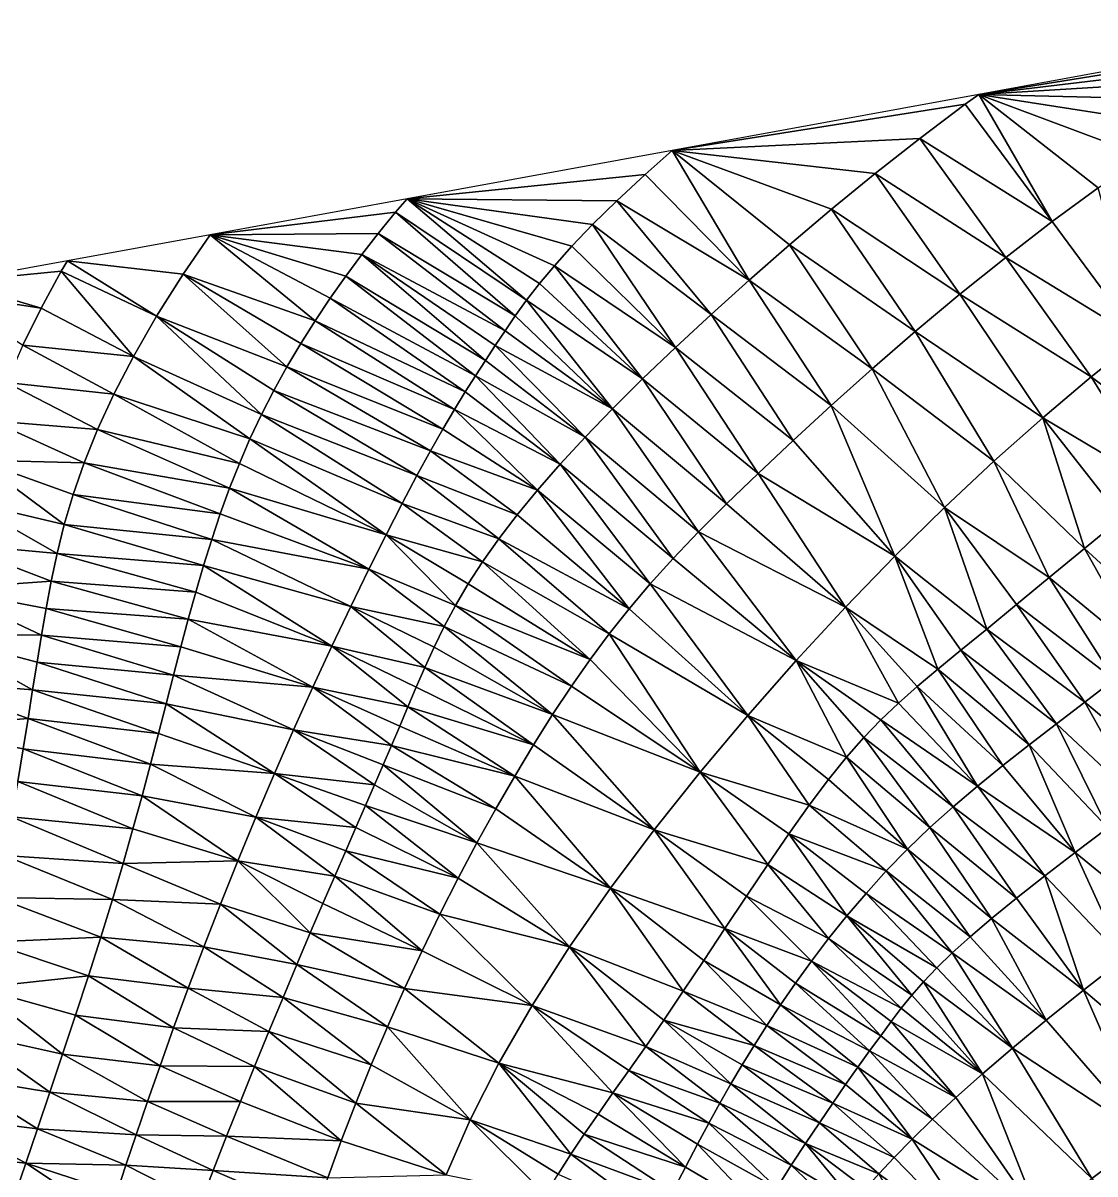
# Model space of a CAD drawing. Header units: metres. Extents: x 0 to 433, y 0 to 317.
# Drawn here: x 287.89 to 298.31, y 300.92 to 312.11 of the extents above; entities that cross this region are included whole.
import ezdxf

# ---------------------------------------------------------------- set-up
doc = ezdxf.new("R2010")
doc.units = ezdxf.units.M
doc.layers.add('TERRAIN_TIN', color=8, linetype='Continuous')

msp = doc.modelspace()

# ---------------------------------------------------------------- linework, layer by layer
at = {"layer": 'TERRAIN_TIN'}
for points in [[(300.752, 311.985, 9), (300.986, 312.108, 9), (297.184, 311.414, 8)], [(300.409, 311.799, 9), (300.752, 311.985, 9), (297.184, 311.414, 8)], [(300.037, 311.589, 9), (300.409, 311.799, 9), (297.184, 311.414, 8)], [(299.639, 311.355, 9), (300.037, 311.589, 9), (297.184, 311.414, 8)], [(294.204, 310.87, 7), (297.053, 311.319, 8), (297.184, 311.414, 8)], [(296.611, 310.986, 8), (297.053, 311.319, 8), (294.204, 310.87, 7)], [(297.896, 310.178, 9), (297.053, 311.319, 8), (296.611, 310.986, 8)], [(297.053, 311.319, 8), (297.896, 310.178, 9), (297.184, 311.414, 8)], [(298.789, 310.814, 9), (299.222, 311.097, 9), (297.184, 311.414, 8)], [(298.345, 310.507, 9), (298.789, 310.814, 9), (297.184, 311.414, 8)], [(297.896, 310.178, 9), (298.345, 310.507, 9), (297.184, 311.414, 8)], [(299.222, 311.097, 9), (299.639, 311.355, 9), (297.184, 311.414, 8)], [(296.176, 310.644, 8), (296.611, 310.986, 8), (294.204, 310.87, 7)], [(296.611, 310.986, 8), (296.176, 310.644, 8), (297.446, 309.83, 9)], [(297.896, 310.178, 9), (296.611, 310.986, 8), (297.446, 309.83, 9)], [(291.627, 310.4, 6), (293.941, 310.635, 7), (294.204, 310.87, 7)], [(293.941, 310.635, 7), (294.952, 309.609, 8), (294.204, 310.87, 7)], [(295.343, 309.952, 8), (295.753, 310.298, 8), (294.204, 310.87, 7)], [(294.952, 309.609, 8), (295.343, 309.952, 8), (294.204, 310.87, 7)], [(295.753, 310.298, 8), (296.176, 310.644, 8), (294.204, 310.87, 7)], [(297.001, 309.472, 9), (296.176, 310.644, 8), (295.753, 310.298, 8)], [(296.176, 310.644, 8), (297.001, 309.472, 9), (297.446, 309.83, 9)], [(293.666, 310.379, 7), (293.941, 310.635, 7), (291.627, 310.4, 6)], [(293.941, 310.635, 7), (293.666, 310.379, 7), (294.952, 309.609, 8)], [(298.345, 310.507, 9), (297.896, 310.178, 9), (298.739, 309.039, 10)], [(291.627, 310.4, 6), (289.712, 310.05, 5), (291.513, 310.268, 6)], [(292.788, 309.414, 7), (291.627, 310.4, 6), (291.513, 310.268, 6)], [(293.229, 309.939, 7), (293.43, 310.148, 7), (291.627, 310.4, 6)], [(293.059, 309.749, 7), (293.229, 309.939, 7), (291.627, 310.4, 6)], [(292.913, 309.575, 7), (291.627, 310.4, 6), (292.788, 309.414, 7)], [(292.913, 309.575, 7), (293.059, 309.749, 7), (291.627, 310.4, 6)], [(293.43, 310.148, 7), (293.666, 310.379, 7), (291.627, 310.4, 6)], [(293.666, 310.379, 7), (293.43, 310.148, 7), (294.581, 309.276, 8)], [(294.952, 309.609, 8), (293.666, 310.379, 7), (294.581, 309.276, 8)], [(289.712, 310.05, 5), (291.346, 310.063, 6), (291.513, 310.268, 6)], [(291.346, 310.063, 6), (292.678, 309.262, 7), (291.513, 310.268, 6)], [(292.678, 309.262, 7), (292.788, 309.414, 7), (291.513, 310.268, 6)], [(295.343, 309.952, 8), (296.567, 309.108, 9), (295.753, 310.298, 8)], [(296.567, 309.108, 9), (297.001, 309.472, 9), (295.753, 310.298, 8)], [(293.229, 309.939, 7), (294.235, 308.954, 8), (293.43, 310.148, 7)], [(293.43, 310.148, 7), (294.235, 308.954, 8), (294.581, 309.276, 8)], [(298.739, 309.039, 10), (297.896, 310.178, 9), (297.446, 309.83, 9)], [(289.45, 309.666, 5), (289.712, 310.05, 5), (288.323, 309.797, 4)], [(290.732, 309.214, 6), (289.712, 310.05, 5), (289.45, 309.666, 5)], [(291.346, 310.063, 6), (289.712, 310.05, 5), (291.186, 309.857, 6)], [(290.878, 309.433, 6), (289.712, 310.05, 5), (290.732, 309.214, 6)], [(289.712, 310.05, 5), (291.03, 309.647, 6), (291.186, 309.857, 6)], [(290.878, 309.433, 6), (291.03, 309.647, 6), (289.712, 310.05, 5)], [(292.578, 309.116, 7), (291.346, 310.063, 6), (291.186, 309.857, 6)], [(292.678, 309.262, 7), (291.346, 310.063, 6), (292.578, 309.116, 7)], [(291.186, 309.857, 6), (291.03, 309.647, 6), (292.388, 308.829, 7)], [(292.483, 308.973, 7), (291.186, 309.857, 6), (292.388, 308.829, 7)], [(292.483, 308.973, 7), (292.578, 309.116, 7), (291.186, 309.857, 6)], [(293.229, 309.939, 7), (293.059, 309.749, 7), (294.235, 308.954, 8)], [(294.952, 309.609, 8), (296.148, 308.746, 9), (295.343, 309.952, 8)], [(296.148, 308.746, 9), (296.567, 309.108, 9), (295.343, 309.952, 8)], [(287.204, 309.592, 3), (288.263, 309.695, 4), (288.323, 309.797, 4)], [(288.263, 309.695, 4), (289.191, 309.257, 5), (288.323, 309.797, 4)], [(289.191, 309.257, 5), (289.45, 309.666, 5), (288.323, 309.797, 4)], [(292.913, 309.575, 7), (293.916, 308.648, 8), (293.059, 309.749, 7)], [(293.059, 309.749, 7), (293.916, 308.648, 8), (294.235, 308.954, 8)], [(297.001, 309.472, 9), (298.277, 308.67, 10), (297.446, 309.83, 9)], [(298.277, 308.67, 10), (298.739, 309.039, 10), (297.446, 309.83, 9)], [(288.263, 309.695, 4), (287.204, 309.592, 3), (288.068, 309.336, 4)], [(288.263, 309.695, 4), (288.068, 309.336, 4), (288.965, 308.868, 5)], [(289.191, 309.257, 5), (288.263, 309.695, 4), (288.965, 308.868, 5)], [(289.191, 309.257, 5), (290.457, 308.766, 6), (289.45, 309.666, 5)], [(290.592, 308.992, 6), (290.732, 309.214, 6), (289.45, 309.666, 5)], [(290.457, 308.766, 6), (290.592, 308.992, 6), (289.45, 309.666, 5)], [(292.292, 308.68, 7), (291.03, 309.647, 6), (290.878, 309.433, 6)], [(291.03, 309.647, 6), (292.292, 308.68, 7), (292.388, 308.829, 7)], [(288.068, 309.336, 4), (287.204, 309.592, 3), (287.153, 309.477, 3)], [(293.916, 308.648, 8), (292.913, 309.575, 7), (292.788, 309.414, 7)], [(295.75, 308.391, 9), (294.952, 309.609, 8), (294.581, 309.276, 8)], [(295.75, 308.391, 9), (296.148, 308.746, 9), (294.952, 309.609, 8)], [(287.891, 308.977, 4), (288.068, 309.336, 4), (287.153, 309.477, 3)], [(292.192, 308.522, 7), (290.878, 309.433, 6), (290.732, 309.214, 6)], [(292.192, 308.522, 7), (292.292, 308.68, 7), (290.878, 309.433, 6)], [(292.678, 309.262, 7), (293.623, 308.358, 8), (292.788, 309.414, 7)], [(293.623, 308.358, 8), (293.916, 308.648, 8), (292.788, 309.414, 7)], [(297.001, 309.472, 9), (296.567, 309.108, 9), (297.807, 308.272, 10)], [(298.277, 308.67, 10), (297.001, 309.472, 9), (297.807, 308.272, 10)], [(288.068, 309.336, 4), (287.891, 308.977, 4), (288.965, 308.868, 5)], [(290.21, 308.304, 6), (289.191, 309.257, 5), (288.965, 308.868, 5)], [(290.33, 308.537, 6), (289.191, 309.257, 5), (290.21, 308.304, 6)], [(290.33, 308.537, 6), (290.457, 308.766, 6), (289.191, 309.257, 5)], [(290.592, 308.992, 6), (292.086, 308.351, 7), (290.732, 309.214, 6)], [(292.086, 308.351, 7), (292.192, 308.522, 7), (290.732, 309.214, 6)], [(292.678, 309.262, 7), (292.578, 309.116, 7), (293.623, 308.358, 8)], [(294.235, 308.954, 8), (295.378, 308.051, 9), (294.581, 309.276, 8)], [(295.378, 308.051, 9), (295.75, 308.391, 9), (294.581, 309.276, 8)], [(292.578, 309.116, 7), (292.483, 308.973, 7), (293.623, 308.358, 8)], [(296.148, 308.746, 9), (297.331, 307.848, 10), (296.567, 309.108, 9)], [(296.567, 309.108, 9), (297.331, 307.848, 10), (297.807, 308.272, 10)], [(287.891, 308.977, 4), (287.73, 308.613, 4), (288.774, 308.502, 5)], [(288.965, 308.868, 5), (287.891, 308.977, 4), (288.774, 308.502, 5)], [(291.974, 308.161, 7), (290.592, 308.992, 6), (290.457, 308.766, 6)], [(290.592, 308.992, 6), (291.974, 308.161, 7), (292.086, 308.351, 7)], [(293.356, 308.082, 8), (292.483, 308.973, 7), (292.388, 308.829, 7)], [(292.483, 308.973, 7), (293.356, 308.082, 8), (293.623, 308.358, 8)], [(298.277, 308.67, 10), (299.321, 307.886, 11), (298.739, 309.039, 10)], [(290.098, 308.068, 6), (288.965, 308.868, 5), (288.774, 308.502, 5)], [(290.098, 308.068, 6), (290.21, 308.304, 6), (288.965, 308.868, 5)], [(293.916, 308.648, 8), (295.038, 307.731, 9), (294.235, 308.954, 8)], [(294.235, 308.954, 8), (295.038, 307.731, 9), (295.378, 308.051, 9)], [(290.457, 308.766, 6), (290.33, 308.537, 6), (291.853, 307.949, 7)], [(291.974, 308.161, 7), (290.457, 308.766, 6), (291.853, 307.949, 7)], [(292.292, 308.68, 7), (293.356, 308.082, 8), (292.388, 308.829, 7)], [(296.148, 308.746, 9), (295.75, 308.391, 9), (296.851, 307.398, 10)], [(297.331, 307.848, 10), (296.148, 308.746, 9), (296.851, 307.398, 10)], [(292.292, 308.68, 7), (292.192, 308.522, 7), (293.113, 307.819, 8)], [(293.356, 308.082, 8), (292.292, 308.68, 7), (293.113, 307.819, 8)], [(294.732, 307.436, 9), (293.916, 308.648, 8), (293.623, 308.358, 8)], [(293.916, 308.648, 8), (294.732, 307.436, 9), (295.038, 307.731, 9)], [(298.943, 307.592, 11), (298.277, 308.67, 10), (297.807, 308.272, 10)], [(298.943, 307.592, 11), (299.321, 307.886, 11), (298.277, 308.67, 10)], [(287.584, 308.242, 4), (288.615, 308.158, 5), (287.73, 308.613, 4)], [(287.73, 308.613, 4), (288.615, 308.158, 5), (288.774, 308.502, 5)], [(291.722, 307.71, 7), (290.33, 308.537, 6), (290.21, 308.304, 6)], [(290.33, 308.537, 6), (291.722, 307.71, 7), (291.853, 307.949, 7)], [(292.192, 308.522, 7), (292.086, 308.351, 7), (293.113, 307.819, 8)], [(288.615, 308.158, 5), (289.995, 307.828, 6), (288.774, 308.502, 5)], [(289.995, 307.828, 6), (290.098, 308.068, 6), (288.774, 308.502, 5)], [(290.098, 308.068, 6), (291.578, 307.439, 7), (290.21, 308.304, 6)], [(291.578, 307.439, 7), (291.722, 307.71, 7), (290.21, 308.304, 6)], [(292.086, 308.351, 7), (291.974, 308.161, 7), (292.893, 307.568, 8)], [(292.086, 308.351, 7), (292.893, 307.568, 8), (293.113, 307.819, 8)], [(293.623, 308.358, 8), (293.356, 308.082, 8), (294.46, 307.162, 9)], [(294.732, 307.436, 9), (293.623, 308.358, 8), (294.46, 307.162, 9)], [(296.369, 306.925, 10), (295.75, 308.391, 9), (295.378, 308.051, 9)], [(295.75, 308.391, 9), (296.369, 306.925, 10), (296.851, 307.398, 10)], [(288.485, 307.834, 5), (287.584, 308.242, 4), (287.45, 307.859, 4)], [(288.615, 308.158, 5), (287.584, 308.242, 4), (288.485, 307.834, 5)], [(297.331, 307.848, 10), (298.211, 307.001, 11), (297.807, 308.272, 10)], [(298.571, 307.294, 11), (298.943, 307.592, 11), (297.807, 308.272, 10)], [(298.211, 307.001, 11), (298.571, 307.294, 11), (297.807, 308.272, 10)], [(289.899, 307.586, 6), (288.615, 308.158, 5), (288.485, 307.834, 5)], [(288.615, 308.158, 5), (289.899, 307.586, 6), (289.995, 307.828, 6)], [(291.422, 307.135, 7), (290.098, 308.068, 6), (289.995, 307.828, 6)], [(290.098, 308.068, 6), (291.422, 307.135, 7), (291.578, 307.439, 7)], [(291.974, 308.161, 7), (291.853, 307.949, 7), (292.893, 307.568, 8)], [(294.214, 306.904, 9), (293.356, 308.082, 8), (293.113, 307.819, 8)], [(293.356, 308.082, 8), (294.214, 306.904, 9), (294.46, 307.162, 9)], [(295.038, 307.731, 9), (296.369, 306.925, 10), (295.378, 308.051, 9)], [(287.329, 307.462, 4), (288.293, 307.234, 5), (287.45, 307.859, 4)], [(288.293, 307.234, 5), (288.379, 307.527, 5), (287.45, 307.859, 4)], [(288.379, 307.527, 5), (288.485, 307.834, 5), (287.45, 307.859, 4)], [(291.722, 307.71, 7), (292.695, 307.327, 8), (291.853, 307.949, 7)], [(291.853, 307.949, 7), (292.695, 307.327, 8), (292.893, 307.568, 8)], [(297.869, 306.719, 11), (297.331, 307.848, 10), (296.851, 307.398, 10)], [(297.869, 306.719, 11), (298.211, 307.001, 11), (297.331, 307.848, 10)], [(289.81, 307.339, 6), (288.485, 307.834, 5), (288.379, 307.527, 5)], [(289.81, 307.339, 6), (289.899, 307.586, 6), (288.485, 307.834, 5)], [(289.899, 307.586, 6), (291.422, 307.135, 7), (289.995, 307.828, 6)], [(292.893, 307.568, 8), (293.99, 306.656, 9), (293.113, 307.819, 8)], [(293.99, 306.656, 9), (294.214, 306.904, 9), (293.113, 307.819, 8)], [(295.038, 307.731, 9), (294.732, 307.436, 9), (295.888, 306.43, 10)], [(296.369, 306.925, 10), (295.038, 307.731, 9), (295.888, 306.43, 10)], [(291.722, 307.71, 7), (291.578, 307.439, 7), (292.518, 307.096, 8)], [(292.695, 307.327, 8), (291.722, 307.71, 7), (292.518, 307.096, 8)], [(288.293, 307.234, 5), (289.726, 307.089, 6), (288.379, 307.527, 5)], [(289.726, 307.089, 6), (289.81, 307.339, 6), (288.379, 307.527, 5)], [(291.254, 306.799, 7), (289.899, 307.586, 6), (289.81, 307.339, 6)], [(289.899, 307.586, 6), (291.254, 306.799, 7), (291.422, 307.135, 7)], [(292.695, 307.327, 8), (293.785, 306.414, 9), (292.893, 307.568, 8)], [(293.785, 306.414, 9), (293.99, 306.656, 9), (292.893, 307.568, 8)], [(288.223, 306.953, 5), (287.329, 307.462, 4), (287.217, 307.046, 4)], [(287.329, 307.462, 4), (288.223, 306.953, 5), (288.293, 307.234, 5)], [(291.578, 307.439, 7), (291.422, 307.135, 7), (292.36, 306.872, 8)], [(291.578, 307.439, 7), (292.36, 306.872, 8), (292.518, 307.096, 8)], [(295.888, 306.43, 10), (294.732, 307.436, 9), (294.46, 307.162, 9)], [(296.369, 306.925, 10), (297.263, 306.218, 11), (296.851, 307.398, 10)], [(296.851, 307.398, 10), (297.263, 306.218, 11), (297.551, 306.456, 11)], [(297.869, 306.719, 11), (296.851, 307.398, 10), (297.551, 306.456, 11)], [(291.254, 306.799, 7), (289.81, 307.339, 6), (289.726, 307.089, 6)], [(293.785, 306.414, 9), (292.695, 307.327, 8), (292.518, 307.096, 8)], [(298.211, 307.001, 11), (299.1, 306.188, 12), (298.571, 307.294, 11)], [(288.223, 306.953, 5), (289.647, 306.835, 6), (288.293, 307.234, 5)], [(289.647, 306.835, 6), (289.726, 307.089, 6), (288.293, 307.234, 5)], [(289.647, 306.835, 6), (291.078, 306.437, 7), (289.726, 307.089, 6)], [(291.078, 306.437, 7), (291.254, 306.799, 7), (289.726, 307.089, 6)], [(291.254, 306.799, 7), (292.097, 306.446, 8), (291.422, 307.135, 7)], [(292.36, 306.872, 8), (291.422, 307.135, 7), (292.22, 306.656, 8)], [(291.422, 307.135, 7), (292.097, 306.446, 8), (292.22, 306.656, 8)], [(292.36, 306.872, 8), (293.592, 306.171, 9), (292.518, 307.096, 8)], [(293.592, 306.171, 9), (293.785, 306.414, 9), (292.518, 307.096, 8)], [(294.46, 307.162, 9), (294.214, 306.904, 9), (295.41, 305.913, 10)], [(295.888, 306.43, 10), (294.46, 307.162, 9), (295.41, 305.913, 10)], [(287.217, 307.046, 4), (287.115, 306.61, 4), (288.166, 306.682, 5)], [(288.223, 306.953, 5), (287.217, 307.046, 4), (288.166, 306.682, 5)], [(289.571, 306.576, 6), (288.223, 306.953, 5), (288.166, 306.682, 5)], [(289.647, 306.835, 6), (288.223, 306.953, 5), (289.571, 306.576, 6)], [(298.211, 307.001, 11), (297.869, 306.719, 11), (298.797, 305.954, 12)], [(299.1, 306.188, 12), (298.211, 307.001, 11), (298.797, 305.954, 12)], [(290.895, 306.053, 7), (289.647, 306.835, 6), (289.571, 306.576, 6)], [(291.078, 306.437, 7), (289.647, 306.835, 6), (290.895, 306.053, 7)], [(293.406, 305.922, 9), (292.36, 306.872, 8), (292.22, 306.656, 8)], [(293.406, 305.922, 9), (293.592, 306.171, 9), (292.36, 306.872, 8)], [(294.214, 306.904, 9), (293.99, 306.656, 9), (295.41, 305.913, 10)], [(296.785, 305.827, 11), (296.369, 306.925, 10), (295.888, 306.43, 10)], [(297.009, 306.011, 11), (297.263, 306.218, 11), (296.369, 306.925, 10)], [(296.785, 305.827, 11), (297.009, 306.011, 11), (296.369, 306.925, 10)], [(291.987, 306.241, 8), (291.254, 306.799, 7), (291.078, 306.437, 7)], [(291.254, 306.799, 7), (291.987, 306.241, 8), (292.097, 306.446, 8)], [(288.071, 306.157, 5), (287.115, 306.61, 4), (287.02, 306.162, 4)], [(287.115, 306.61, 4), (288.116, 306.418, 5), (288.166, 306.682, 5)], [(288.071, 306.157, 5), (288.116, 306.418, 5), (287.115, 306.61, 4)], [(288.116, 306.418, 5), (289.498, 306.313, 6), (288.166, 306.682, 5)], [(289.498, 306.313, 6), (289.571, 306.576, 6), (288.166, 306.682, 5)], [(292.097, 306.446, 8), (293.406, 305.922, 9), (292.22, 306.656, 8)], [(293.99, 306.656, 9), (293.785, 306.414, 9), (294.937, 305.378, 10)], [(293.99, 306.656, 9), (294.937, 305.378, 10), (295.41, 305.913, 10)], [(298.501, 305.727, 12), (297.869, 306.719, 11), (297.551, 306.456, 11)], [(298.797, 305.954, 12), (297.869, 306.719, 11), (298.501, 305.727, 12)], [(289.498, 306.313, 6), (290.895, 306.053, 7), (289.571, 306.576, 6)], [(288.116, 306.418, 5), (288.071, 306.157, 5), (289.427, 306.045, 6)], [(289.498, 306.313, 6), (288.116, 306.418, 5), (289.427, 306.045, 6)], [(291.797, 305.845, 8), (291.078, 306.437, 7), (290.895, 306.053, 7)], [(291.078, 306.437, 7), (291.797, 305.845, 8), (291.888, 306.041, 8)], [(291.987, 306.241, 8), (291.078, 306.437, 7), (291.888, 306.041, 8)], [(292.097, 306.446, 8), (291.987, 306.241, 8), (293.224, 305.662, 9)], [(292.097, 306.446, 8), (293.224, 305.662, 9), (293.406, 305.922, 9)], [(293.785, 306.414, 9), (293.592, 306.171, 9), (294.937, 305.378, 10)], [(296.403, 305.498, 11), (295.888, 306.43, 10), (295.41, 305.913, 10)], [(296.585, 305.659, 11), (295.888, 306.43, 10), (296.403, 305.498, 11)], [(296.585, 305.659, 11), (296.785, 305.827, 11), (295.888, 306.43, 10)], [(297.263, 306.218, 11), (298.215, 305.508, 12), (297.551, 306.456, 11)], [(298.215, 305.508, 12), (298.501, 305.727, 12), (297.551, 306.456, 11)], [(289.498, 306.313, 6), (289.427, 306.045, 6), (290.709, 305.652, 7)], [(290.895, 306.053, 7), (289.498, 306.313, 6), (290.709, 305.652, 7)], [(291.987, 306.241, 8), (291.888, 306.041, 8), (293.041, 305.386, 9)], [(293.224, 305.662, 9), (291.987, 306.241, 8), (293.041, 305.386, 9)], [(294.474, 304.827, 10), (293.592, 306.171, 9), (293.406, 305.922, 9)], [(293.592, 306.171, 9), (294.474, 304.827, 10), (294.937, 305.378, 10)], [(297.009, 306.011, 11), (297.939, 305.297, 12), (297.263, 306.218, 11)], [(297.263, 306.218, 11), (297.939, 305.297, 12), (298.215, 305.508, 12)], [(286.934, 305.71, 4), (287.985, 305.628, 5), (287.02, 306.162, 4)], [(287.985, 305.628, 5), (288.028, 305.896, 5), (287.02, 306.162, 4)], [(288.028, 305.896, 5), (288.071, 306.157, 5), (287.02, 306.162, 4)], [(289.356, 305.771, 6), (288.071, 306.157, 5), (288.028, 305.896, 5)], [(288.071, 306.157, 5), (289.356, 305.771, 6), (289.427, 306.045, 6)], [(291.633, 305.462, 8), (290.895, 306.053, 7), (290.709, 305.652, 7)], [(291.633, 305.462, 8), (291.713, 305.652, 8), (290.895, 306.053, 7)], [(291.713, 305.652, 8), (291.797, 305.845, 8), (290.895, 306.053, 7)], [(289.427, 306.045, 6), (289.356, 305.771, 6), (290.709, 305.652, 7)], [(291.888, 306.041, 8), (291.797, 305.845, 8), (293.041, 305.386, 9)], [(297.009, 306.011, 11), (296.785, 305.827, 11), (297.673, 305.092, 12)], [(297.939, 305.297, 12), (297.009, 306.011, 11), (297.673, 305.092, 12)], [(287.985, 305.628, 5), (289.283, 305.491, 6), (288.028, 305.896, 5)], [(289.283, 305.491, 6), (289.356, 305.771, 6), (288.028, 305.896, 5)], [(291.797, 305.845, 8), (291.713, 305.652, 8), (292.856, 305.094, 9)], [(291.797, 305.845, 8), (292.856, 305.094, 9), (293.041, 305.386, 9)], [(293.224, 305.662, 9), (294.474, 304.827, 10), (293.406, 305.922, 9)], [(294.937, 305.378, 10), (295.897, 304.972, 11), (295.41, 305.913, 10)], [(295.897, 304.972, 11), (296.065, 305.163, 11), (295.41, 305.913, 10)], [(296.231, 305.335, 11), (296.403, 305.498, 11), (295.41, 305.913, 10)], [(296.065, 305.163, 11), (296.231, 305.335, 11), (295.41, 305.913, 10)], [(297.417, 304.891, 12), (296.785, 305.827, 11), (296.585, 305.659, 11)], [(296.785, 305.827, 11), (297.417, 304.891, 12), (297.673, 305.092, 12)], [(289.283, 305.491, 6), (290.522, 305.237, 7), (289.356, 305.771, 6)], [(289.356, 305.771, 6), (290.522, 305.237, 7), (290.709, 305.652, 7)], [(298.215, 305.508, 12), (299.091, 304.771, 13), (298.501, 305.727, 12)], [(287.941, 305.349, 5), (286.934, 305.71, 4), (286.856, 305.265, 4)], [(287.985, 305.628, 5), (286.934, 305.71, 4), (287.941, 305.349, 5)], [(287.985, 305.628, 5), (287.941, 305.349, 5), (289.209, 305.203, 6)], [(289.283, 305.491, 6), (287.985, 305.628, 5), (289.209, 305.203, 6)], [(290.522, 305.237, 7), (291.475, 305.087, 8), (290.709, 305.652, 7)], [(291.554, 305.274, 8), (291.633, 305.462, 8), (290.709, 305.652, 7)], [(291.475, 305.087, 8), (291.554, 305.274, 8), (290.709, 305.652, 7)], [(292.856, 305.094, 9), (291.713, 305.652, 8), (291.633, 305.462, 8)], [(294.474, 304.827, 10), (293.224, 305.662, 9), (293.041, 305.386, 9)], [(297.171, 304.691, 12), (296.585, 305.659, 11), (296.403, 305.498, 11)], [(297.171, 304.691, 12), (297.417, 304.891, 12), (296.585, 305.659, 11)], [(296.231, 305.335, 11), (297.171, 304.691, 12), (296.403, 305.498, 11)], [(297.939, 305.297, 12), (298.762, 304.527, 13), (298.215, 305.508, 12)], [(298.762, 304.527, 13), (299.091, 304.771, 13), (298.215, 305.508, 12)], [(290.336, 304.815, 7), (289.283, 305.491, 6), (289.209, 305.203, 6)], [(290.522, 305.237, 7), (289.283, 305.491, 6), (290.336, 304.815, 7)], [(291.554, 305.274, 8), (292.672, 304.789, 9), (291.633, 305.462, 8)], [(292.672, 304.789, 9), (292.856, 305.094, 9), (291.633, 305.462, 8)], [(292.856, 305.094, 9), (294.027, 304.266, 10), (293.041, 305.386, 9)], [(294.027, 304.266, 10), (294.474, 304.827, 10), (293.041, 305.386, 9)], [(287.893, 305.054, 5), (287.941, 305.349, 5), (286.856, 305.265, 4)], [(287.893, 305.054, 5), (289.132, 304.905, 6), (287.941, 305.349, 5)], [(287.941, 305.349, 5), (289.132, 304.905, 6), (289.209, 305.203, 6)], [(291.554, 305.274, 8), (291.475, 305.087, 8), (292.672, 304.789, 9)], [(294.937, 305.378, 10), (294.474, 304.827, 10), (295.535, 304.505, 11)], [(295.722, 304.755, 11), (294.937, 305.378, 10), (295.535, 304.505, 11)], [(295.722, 304.755, 11), (295.897, 304.972, 11), (294.937, 305.378, 10)], [(296.935, 304.49, 12), (296.231, 305.335, 11), (296.065, 305.163, 11)], [(297.171, 304.691, 12), (296.231, 305.335, 11), (296.935, 304.49, 12)], [(298.437, 304.285, 13), (297.939, 305.297, 12), (297.673, 305.092, 12)], [(298.762, 304.527, 13), (297.939, 305.297, 12), (298.437, 304.285, 13)], [(287.84, 304.737, 5), (287.893, 305.054, 5), (286.856, 305.265, 4)], [(289.132, 304.905, 6), (290.336, 304.815, 7), (289.209, 305.203, 6)], [(291.31, 304.704, 8), (290.522, 305.237, 7), (290.336, 304.815, 7)], [(291.475, 305.087, 8), (290.522, 305.237, 7), (291.394, 304.898, 8)], [(290.522, 305.237, 7), (291.31, 304.704, 8), (291.394, 304.898, 8)], [(296.709, 304.288, 12), (296.065, 305.163, 11), (295.897, 304.972, 11)], [(296.709, 304.288, 12), (296.935, 304.49, 12), (296.065, 305.163, 11)], [(287.893, 305.054, 5), (287.84, 304.737, 5), (289.05, 304.597, 6)], [(289.132, 304.905, 6), (287.893, 305.054, 5), (289.05, 304.597, 6)], [(291.475, 305.087, 8), (291.394, 304.898, 8), (292.487, 304.47, 9)], [(292.672, 304.789, 9), (291.475, 305.087, 8), (292.487, 304.47, 9)], [(294.027, 304.266, 10), (292.856, 305.094, 9), (292.672, 304.789, 9)], [(297.417, 304.891, 12), (298.122, 304.046, 13), (297.673, 305.092, 12)], [(298.122, 304.046, 13), (298.437, 304.285, 13), (297.673, 305.092, 12)], [(295.722, 304.755, 11), (296.492, 304.08, 12), (295.897, 304.972, 11)], [(296.492, 304.08, 12), (296.709, 304.288, 12), (295.897, 304.972, 11)], [(290.155, 304.389, 7), (289.132, 304.905, 6), (289.05, 304.597, 6)], [(289.132, 304.905, 6), (290.155, 304.389, 7), (290.336, 304.815, 7)], [(291.31, 304.704, 8), (292.305, 304.139, 9), (291.394, 304.898, 8)], [(291.394, 304.898, 8), (292.305, 304.139, 9), (292.487, 304.47, 9)], [(294.474, 304.827, 10), (294.027, 304.266, 10), (295.132, 303.93, 11)], [(294.474, 304.827, 10), (295.337, 304.227, 11), (295.535, 304.505, 11)], [(295.337, 304.227, 11), (294.474, 304.827, 10), (295.132, 303.93, 11)], [(297.417, 304.891, 12), (297.171, 304.691, 12), (298.122, 304.046, 13)], [(288.961, 304.275, 6), (287.84, 304.737, 5), (287.781, 304.393, 5)], [(289.05, 304.597, 6), (287.84, 304.737, 5), (288.961, 304.275, 6)], [(290.155, 304.389, 7), (291.128, 304.289, 8), (290.336, 304.815, 7)], [(291.31, 304.704, 8), (290.336, 304.815, 7), (291.221, 304.502, 8)], [(290.336, 304.815, 7), (291.128, 304.289, 8), (291.221, 304.502, 8)], [(293.603, 303.698, 10), (292.672, 304.789, 9), (292.487, 304.47, 9)], [(294.027, 304.266, 10), (292.672, 304.789, 9), (293.603, 303.698, 10)], [(296.492, 304.08, 12), (295.722, 304.755, 11), (295.535, 304.505, 11)], [(289.05, 304.597, 6), (288.961, 304.275, 6), (289.979, 303.964, 7)], [(290.155, 304.389, 7), (289.05, 304.597, 6), (289.979, 303.964, 7)], [(292.305, 304.139, 9), (291.31, 304.704, 8), (291.221, 304.502, 8)], [(297.825, 303.818, 13), (297.171, 304.691, 12), (296.935, 304.49, 12)], [(297.171, 304.691, 12), (297.825, 303.818, 13), (298.122, 304.046, 13)], [(291.128, 304.289, 8), (292.124, 303.798, 9), (291.221, 304.502, 8)], [(292.124, 303.798, 9), (292.305, 304.139, 9), (291.221, 304.502, 8)], [(295.337, 304.227, 11), (296.285, 303.867, 12), (295.535, 304.505, 11)], [(296.285, 303.867, 12), (296.492, 304.08, 12), (295.535, 304.505, 11)], [(296.709, 304.288, 12), (297.551, 303.602, 13), (296.935, 304.49, 12)], [(297.551, 303.602, 13), (297.825, 303.818, 13), (296.935, 304.49, 12)], [(287.713, 304.017, 5), (288.866, 303.94, 6), (287.781, 304.393, 5)], [(288.866, 303.94, 6), (288.961, 304.275, 6), (287.781, 304.393, 5)], [(290.922, 303.817, 8), (290.155, 304.389, 7), (289.979, 303.964, 7)], [(290.922, 303.817, 8), (291.029, 304.061, 8), (290.155, 304.389, 7)], [(291.029, 304.061, 8), (291.128, 304.289, 8), (290.155, 304.389, 7)], [(292.305, 304.139, 9), (293.603, 303.698, 10), (292.487, 304.47, 9)], [(288.961, 304.275, 6), (288.866, 303.94, 6), (289.979, 303.964, 7)], [(291.128, 304.289, 8), (291.029, 304.061, 8), (292.124, 303.798, 9)], [(294.027, 304.266, 10), (293.603, 303.698, 10), (294.716, 303.307, 11)], [(295.132, 303.93, 11), (294.027, 304.266, 10), (294.924, 303.621, 11)], [(294.027, 304.266, 10), (294.716, 303.307, 11), (294.924, 303.621, 11)], [(297.308, 303.405, 13), (296.709, 304.288, 12), (296.492, 304.08, 12)], [(296.709, 304.288, 12), (297.308, 303.405, 13), (297.551, 303.602, 13)], [(298.437, 304.285, 13), (298.122, 304.046, 13), (299.003, 303.326, 14)], [(295.337, 304.227, 11), (295.132, 303.93, 11), (295.901, 303.429, 12)], [(296.088, 303.649, 12), (295.337, 304.227, 11), (295.901, 303.429, 12)], [(296.285, 303.867, 12), (295.337, 304.227, 11), (296.088, 303.649, 12)], [(291.029, 304.061, 8), (290.922, 303.817, 8), (291.945, 303.447, 9)], [(292.124, 303.798, 9), (291.029, 304.061, 8), (291.945, 303.447, 9)], [(293.205, 303.128, 10), (292.305, 304.139, 9), (292.124, 303.798, 9)], [(292.305, 304.139, 9), (293.205, 303.128, 10), (293.603, 303.698, 10)], [(296.492, 304.08, 12), (296.285, 303.867, 12), (297.101, 303.228, 13)], [(297.308, 303.405, 13), (296.492, 304.08, 12), (297.101, 303.228, 13)], [(298.122, 304.046, 13), (297.825, 303.818, 13), (298.593, 303.013, 14)], [(298.122, 304.046, 13), (298.593, 303.013, 14), (299.003, 303.326, 14)], [(288.762, 303.59, 6), (287.713, 304.017, 5), (287.635, 303.608, 5)], [(288.866, 303.94, 6), (287.713, 304.017, 5), (288.762, 303.59, 6)], [(289.811, 303.543, 7), (288.866, 303.94, 6), (288.762, 303.59, 6)], [(288.866, 303.94, 6), (289.811, 303.543, 7), (289.979, 303.964, 7)], [(289.811, 303.543, 7), (290.685, 303.264, 8), (289.979, 303.964, 7)], [(290.685, 303.264, 8), (290.808, 303.552, 8), (289.979, 303.964, 7)], [(290.808, 303.552, 8), (290.922, 303.817, 8), (289.979, 303.964, 7)], [(295.724, 303.209, 12), (295.132, 303.93, 11), (294.924, 303.621, 11)], [(295.132, 303.93, 11), (295.724, 303.209, 12), (295.901, 303.429, 12)], [(290.808, 303.552, 8), (291.771, 303.089, 9), (290.922, 303.817, 8)], [(290.922, 303.817, 8), (291.771, 303.089, 9), (291.945, 303.447, 9)], [(296.925, 303.07, 13), (296.285, 303.867, 12), (296.088, 303.649, 12)], [(296.285, 303.867, 12), (296.925, 303.07, 13), (297.101, 303.228, 13)], [(297.825, 303.818, 13), (297.551, 303.602, 13), (298.202, 302.707, 14)], [(297.825, 303.818, 13), (298.202, 302.707, 14), (298.593, 303.013, 14)], [(293.205, 303.128, 10), (292.124, 303.798, 9), (291.945, 303.447, 9)], [(288.648, 303.224, 6), (287.635, 303.608, 5), (287.546, 303.175, 5)], [(288.648, 303.224, 6), (288.762, 303.59, 6), (287.635, 303.608, 5)], [(289.651, 303.13, 7), (288.762, 303.59, 6), (288.648, 303.224, 6)], [(289.651, 303.13, 7), (289.811, 303.543, 7), (288.762, 303.59, 6)], [(293.603, 303.698, 10), (293.205, 303.128, 10), (294.311, 302.697, 11)], [(293.603, 303.698, 10), (294.311, 302.697, 11), (294.51, 302.996, 11)], [(294.716, 303.307, 11), (293.603, 303.698, 10), (294.51, 302.996, 11)], [(294.716, 303.307, 11), (295.557, 302.99, 12), (294.924, 303.621, 11)], [(295.557, 302.99, 12), (295.724, 303.209, 12), (294.924, 303.621, 11)], [(296.088, 303.649, 12), (295.901, 303.429, 12), (296.776, 302.925, 13)], [(296.925, 303.07, 13), (296.088, 303.649, 12), (296.776, 302.925, 13)], [(297.551, 303.602, 13), (297.308, 303.405, 13), (298.202, 302.707, 14)], [(290.555, 302.958, 8), (289.811, 303.543, 7), (289.651, 303.13, 7)], [(289.811, 303.543, 7), (290.555, 302.958, 8), (290.685, 303.264, 8)], [(291.771, 303.089, 9), (290.808, 303.552, 8), (290.685, 303.264, 8)], [(291.771, 303.089, 9), (292.842, 302.56, 10), (291.945, 303.447, 9)], [(292.842, 302.56, 10), (293.205, 303.128, 10), (291.945, 303.447, 9)], [(295.724, 303.209, 12), (296.534, 302.66, 13), (295.901, 303.429, 12)], [(295.901, 303.429, 12), (296.647, 302.79, 13), (296.776, 302.925, 13)], [(296.534, 302.66, 13), (296.647, 302.79, 13), (295.901, 303.429, 12)], [(297.308, 303.405, 13), (297.101, 303.228, 13), (297.838, 302.416, 14)], [(298.202, 302.707, 14), (297.308, 303.405, 13), (297.838, 302.416, 14)], [(290.555, 302.958, 8), (291.601, 302.723, 9), (290.685, 303.264, 8)], [(291.601, 302.723, 9), (291.771, 303.089, 9), (290.685, 303.264, 8)], [(295.257, 302.565, 12), (294.716, 303.307, 11), (294.51, 302.996, 11)], [(295.402, 302.775, 12), (294.716, 303.307, 11), (295.257, 302.565, 12)], [(295.402, 302.775, 12), (295.557, 302.99, 12), (294.716, 303.307, 11)], [(287.448, 302.732, 5), (288.528, 302.847, 6), (287.546, 303.175, 5)], [(288.528, 302.847, 6), (288.648, 303.224, 6), (287.546, 303.175, 5)], [(288.528, 302.847, 6), (289.499, 302.728, 7), (288.648, 303.224, 6)], [(289.499, 302.728, 7), (289.651, 303.13, 7), (288.648, 303.224, 6)], [(295.557, 302.99, 12), (296.43, 302.532, 13), (295.724, 303.209, 12)], [(295.724, 303.209, 12), (296.43, 302.532, 13), (296.534, 302.66, 13)], [(297.101, 303.228, 13), (296.925, 303.07, 13), (297.838, 302.416, 14)], [(289.651, 303.13, 7), (289.499, 302.728, 7), (290.42, 302.637, 8)], [(290.555, 302.958, 8), (289.651, 303.13, 7), (290.42, 302.637, 8)], [(292.842, 302.56, 10), (291.771, 303.089, 9), (291.601, 302.723, 9)], [(293.205, 303.128, 10), (292.842, 302.56, 10), (293.946, 302.16, 11)], [(294.122, 302.416, 11), (293.205, 303.128, 10), (293.946, 302.16, 11)], [(293.205, 303.128, 10), (294.122, 302.416, 11), (294.311, 302.697, 11)], [(297.511, 302.146, 14), (296.925, 303.07, 13), (296.776, 302.925, 13)], [(296.925, 303.07, 13), (297.511, 302.146, 14), (297.838, 302.416, 14)], [(291.436, 302.353, 9), (290.555, 302.958, 8), (290.42, 302.637, 8)], [(290.555, 302.958, 8), (291.436, 302.353, 9), (291.601, 302.723, 9)], [(294.311, 302.697, 11), (295.122, 302.364, 12), (294.51, 302.996, 11)], [(295.122, 302.364, 12), (295.257, 302.565, 12), (294.51, 302.996, 11)], [(295.402, 302.775, 12), (296.23, 302.265, 13), (295.557, 302.99, 12)], [(296.23, 302.265, 13), (296.331, 302.402, 13), (295.557, 302.99, 12)], [(296.331, 302.402, 13), (296.43, 302.532, 13), (295.557, 302.99, 12)], [(296.647, 302.79, 13), (297.511, 302.146, 14), (296.776, 302.925, 13)], [(298.593, 303.013, 14), (298.202, 302.707, 14), (299.389, 301.702, 15)], [(288.528, 302.847, 6), (287.448, 302.732, 5), (288.403, 302.466, 6)], [(289.356, 302.341, 7), (288.528, 302.847, 6), (288.403, 302.466, 6)], [(289.499, 302.728, 7), (288.528, 302.847, 6), (289.356, 302.341, 7)], [(287.448, 302.732, 5), (287.339, 302.292, 5), (288.277, 302.087, 6)], [(288.403, 302.466, 6), (287.448, 302.732, 5), (288.277, 302.087, 6)], [(289.499, 302.728, 7), (289.356, 302.341, 7), (290.282, 302.305, 8)], [(290.42, 302.637, 8), (289.499, 302.728, 7), (290.282, 302.305, 8)], [(291.601, 302.723, 9), (291.436, 302.353, 9), (292.517, 301.999, 10)], [(292.842, 302.56, 10), (291.601, 302.723, 9), (292.517, 301.999, 10)], [(294.122, 302.416, 11), (294.999, 302.171, 12), (294.311, 302.697, 11)], [(294.999, 302.171, 12), (295.122, 302.364, 12), (294.311, 302.697, 11)], [(296.122, 302.117, 13), (295.402, 302.775, 12), (295.257, 302.565, 12)], [(296.23, 302.265, 13), (295.402, 302.775, 12), (296.122, 302.117, 13)], [(297.22, 301.895, 14), (296.647, 302.79, 13), (296.534, 302.66, 13)], [(297.22, 301.895, 14), (297.511, 302.146, 14), (296.647, 302.79, 13)], [(298.823, 301.284, 15), (298.202, 302.707, 14), (297.838, 302.416, 14)], [(298.202, 302.707, 14), (298.823, 301.284, 15), (299.389, 301.702, 15)], [(291.278, 301.982, 9), (290.42, 302.637, 8), (290.282, 302.305, 8)], [(291.278, 301.982, 9), (291.436, 302.353, 9), (290.42, 302.637, 8)], [(296.43, 302.532, 13), (297.22, 301.895, 14), (296.534, 302.66, 13)], [(293.627, 301.709, 11), (292.842, 302.56, 10), (292.517, 301.999, 10)], [(292.842, 302.56, 10), (293.627, 301.709, 11), (293.781, 301.926, 11)], [(292.842, 302.56, 10), (293.781, 301.926, 11), (293.946, 302.16, 11)], [(295.122, 302.364, 12), (296.008, 301.959, 13), (295.257, 302.565, 12)], [(296.008, 301.959, 13), (296.122, 302.117, 13), (295.257, 302.565, 12)], [(296.43, 302.532, 13), (296.331, 302.402, 13), (297.22, 301.895, 14)], [(289.224, 301.972, 7), (288.403, 302.466, 6), (288.277, 302.087, 6)], [(289.224, 301.972, 7), (289.356, 302.341, 7), (288.403, 302.466, 6)], [(294.774, 301.799, 12), (294.122, 302.416, 11), (293.946, 302.16, 11)], [(294.999, 302.171, 12), (294.122, 302.416, 11), (294.884, 301.984, 12)], [(294.122, 302.416, 11), (294.774, 301.799, 12), (294.884, 301.984, 12)], [(294.999, 302.171, 12), (295.889, 301.79, 13), (295.122, 302.364, 12)], [(295.889, 301.79, 13), (296.008, 301.959, 13), (295.122, 302.364, 12)], [(296.331, 302.402, 13), (296.23, 302.265, 13), (296.962, 301.665, 14)], [(297.22, 301.895, 14), (296.331, 302.402, 13), (296.962, 301.665, 14)], [(297.511, 302.146, 14), (298.823, 301.284, 15), (297.838, 302.416, 14)], [(287.221, 301.869, 5), (288.153, 301.717, 6), (287.339, 302.292, 5)], [(287.339, 302.292, 5), (288.153, 301.717, 6), (288.277, 302.087, 6)], [(289.224, 301.972, 7), (290.143, 301.967, 8), (289.356, 302.341, 7)], [(289.356, 302.341, 7), (290.143, 301.967, 8), (290.282, 302.305, 8)], [(290.143, 301.967, 8), (291.127, 301.611, 9), (290.282, 302.305, 8)], [(291.127, 301.611, 9), (291.278, 301.982, 9), (290.282, 302.305, 8)], [(291.436, 302.353, 9), (291.278, 301.982, 9), (292.238, 301.449, 10)], [(292.517, 301.999, 10), (291.436, 302.353, 9), (292.238, 301.449, 10)], [(296.23, 302.265, 13), (296.122, 302.117, 13), (296.962, 301.665, 14)], [(293.946, 302.16, 11), (293.781, 301.926, 11), (294.667, 301.61, 12)], [(294.774, 301.799, 12), (293.946, 302.16, 11), (294.667, 301.61, 12)], [(294.999, 302.171, 12), (294.884, 301.984, 12), (295.764, 301.61, 13)], [(295.889, 301.79, 13), (294.999, 302.171, 12), (295.764, 301.61, 13)], [(297.511, 302.146, 14), (297.22, 301.895, 14), (298.282, 300.877, 15)], [(298.823, 301.284, 15), (297.511, 302.146, 14), (298.282, 300.877, 15)], [(288.153, 301.717, 6), (289.102, 301.625, 7), (288.277, 302.087, 6)], [(289.102, 301.625, 7), (289.224, 301.972, 7), (288.277, 302.087, 6)], [(296.122, 302.117, 13), (296.008, 301.959, 13), (296.735, 301.453, 14)], [(296.122, 302.117, 13), (296.735, 301.453, 14), (296.962, 301.665, 14)], [(289.224, 301.972, 7), (289.102, 301.625, 7), (290.005, 301.626, 8)], [(290.143, 301.967, 8), (289.224, 301.972, 7), (290.005, 301.626, 8)], [(290.986, 301.244, 9), (290.143, 301.967, 8), (290.005, 301.626, 8)], [(291.127, 301.611, 9), (290.143, 301.967, 8), (290.986, 301.244, 9)], [(292.238, 301.449, 10), (291.278, 301.982, 9), (291.127, 301.611, 9)], [(293.217, 301.115, 11), (292.517, 301.999, 10), (292.238, 301.449, 10)], [(292.517, 301.999, 10), (293.347, 301.308, 11), (293.483, 301.504, 11)], [(293.627, 301.709, 11), (292.517, 301.999, 10), (293.483, 301.504, 11)], [(293.217, 301.115, 11), (293.347, 301.308, 11), (292.517, 301.999, 10)], [(293.627, 301.709, 11), (294.559, 301.416, 12), (293.781, 301.926, 11)], [(293.781, 301.926, 11), (294.559, 301.416, 12), (294.667, 301.61, 12)], [(294.884, 301.984, 12), (294.774, 301.799, 12), (295.634, 301.42, 13)], [(295.764, 301.61, 13), (294.884, 301.984, 12), (295.634, 301.42, 13)], [(296.008, 301.959, 13), (295.889, 301.79, 13), (296.536, 301.26, 14)], [(296.008, 301.959, 13), (296.536, 301.26, 14), (296.735, 301.453, 14)], [(288.033, 301.362, 6), (287.221, 301.869, 5), (287.094, 301.476, 5)], [(288.153, 301.717, 6), (287.221, 301.869, 5), (288.033, 301.362, 6)], [(297.776, 300.486, 15), (297.22, 301.895, 14), (296.962, 301.665, 14)], [(297.22, 301.895, 14), (297.776, 300.486, 15), (298.282, 300.877, 15)], [(288.153, 301.717, 6), (288.033, 301.362, 6), (288.991, 301.303, 7)], [(289.102, 301.625, 7), (288.153, 301.717, 6), (288.991, 301.303, 7)], [(293.627, 301.709, 11), (293.483, 301.504, 11), (294.332, 300.989, 12)], [(294.449, 301.21, 12), (293.627, 301.709, 11), (294.332, 300.989, 12)], [(294.559, 301.416, 12), (293.627, 301.709, 11), (294.449, 301.21, 12)], [(295.499, 301.219, 13), (294.774, 301.799, 12), (294.667, 301.61, 12)], [(294.774, 301.799, 12), (295.499, 301.219, 13), (295.634, 301.42, 13)], [(296.536, 301.26, 14), (295.889, 301.79, 13), (295.764, 301.61, 13)], [(289.102, 301.625, 7), (288.991, 301.303, 7), (289.87, 301.289, 8)], [(289.102, 301.625, 7), (289.87, 301.289, 8), (290.005, 301.626, 8)], [(289.87, 301.289, 8), (290.986, 301.244, 9), (290.005, 301.626, 8)], [(292.006, 300.913, 10), (291.127, 301.611, 9), (290.986, 301.244, 9)], [(292.006, 300.913, 10), (292.238, 301.449, 10), (291.127, 301.611, 9)], [(294.559, 301.416, 12), (295.361, 301.007, 13), (294.667, 301.61, 12)], [(295.361, 301.007, 13), (295.499, 301.219, 13), (294.667, 301.61, 12)], [(296.362, 301.083, 14), (295.764, 301.61, 13), (295.634, 301.42, 13)], [(296.536, 301.26, 14), (295.764, 301.61, 13), (296.362, 301.083, 14)], [(296.735, 301.453, 14), (297.776, 300.486, 15), (296.962, 301.665, 14)], [(286.958, 301.127, 5), (287.92, 301.028, 6), (287.094, 301.476, 5)], [(287.92, 301.028, 6), (288.033, 301.362, 6), (287.094, 301.476, 5)], [(293.483, 301.504, 11), (293.347, 301.308, 11), (294.332, 300.989, 12)], [(287.92, 301.028, 6), (288.892, 301.008, 7), (288.033, 301.362, 6)], [(288.033, 301.362, 6), (288.892, 301.008, 7), (288.991, 301.303, 7)], [(292.006, 300.913, 10), (292.973, 300.72, 11), (292.238, 301.449, 10)], [(292.238, 301.449, 10), (292.973, 300.72, 11), (293.093, 300.92, 11)], [(293.217, 301.115, 11), (292.238, 301.449, 10), (293.093, 300.92, 11)], [(294.559, 301.416, 12), (294.449, 301.21, 12), (295.22, 300.785, 13)], [(295.361, 301.007, 13), (294.559, 301.416, 12), (295.22, 300.785, 13)], [(295.499, 301.219, 13), (296.211, 300.923, 14), (295.634, 301.42, 13)], [(296.211, 300.923, 14), (296.362, 301.083, 14), (295.634, 301.42, 13)], [(296.735, 301.453, 14), (296.536, 301.26, 14), (297.776, 300.486, 15)], [(288.991, 301.303, 7), (288.892, 301.008, 7), (289.74, 300.957, 8)], [(289.87, 301.289, 8), (288.991, 301.303, 7), (289.74, 300.957, 8)], [(290.854, 300.883, 9), (289.87, 301.289, 8), (289.74, 300.957, 8)], [(289.87, 301.289, 8), (290.854, 300.883, 9), (290.986, 301.244, 9)], [(290.854, 300.883, 9), (292.006, 300.913, 10), (290.986, 301.244, 9)], [(293.347, 301.308, 11), (293.217, 301.115, 11), (294.206, 300.749, 12)], [(293.347, 301.308, 11), (294.206, 300.749, 12), (294.332, 300.989, 12)], [(297.307, 300.109, 15), (296.536, 301.26, 14), (296.362, 301.083, 14)], [(296.536, 301.26, 14), (297.307, 300.109, 15), (297.776, 300.486, 15)], [(299.48, 299.747, 16), (298.823, 301.284, 15), (298.282, 300.877, 15)], [(295.077, 300.552, 13), (294.449, 301.21, 12), (294.332, 300.989, 12)], [(294.449, 301.21, 12), (295.077, 300.552, 13), (295.22, 300.785, 13)], [(295.499, 301.219, 13), (295.361, 301.007, 13), (295.969, 300.647, 14)], [(296.081, 300.778, 14), (295.499, 301.219, 13), (295.969, 300.647, 14)], [(295.499, 301.219, 13), (296.081, 300.778, 14), (296.211, 300.923, 14)], [(287.92, 301.028, 6), (286.958, 301.127, 5), (287.817, 300.722, 6)], [(288.723, 300.493, 7), (287.92, 301.028, 6), (287.817, 300.722, 6)], [(288.803, 300.739, 7), (288.892, 301.008, 7), (287.92, 301.028, 6)], [(288.723, 300.493, 7), (288.803, 300.739, 7), (287.92, 301.028, 6)], [(293.217, 301.115, 11), (293.093, 300.92, 11), (294.069, 300.487, 12)], [(294.206, 300.749, 12), (293.217, 301.115, 11), (294.069, 300.487, 12)], [(296.211, 300.923, 14), (297.307, 300.109, 15), (296.362, 301.083, 14)], [(288.892, 301.008, 7), (288.803, 300.739, 7), (289.618, 300.637, 8)], [(288.892, 301.008, 7), (289.618, 300.637, 8), (289.74, 300.957, 8)], [(289.618, 300.637, 8), (290.733, 300.531, 9), (289.74, 300.957, 8)], [(290.733, 300.531, 9), (290.854, 300.883, 9), (289.74, 300.957, 8)], [(294.206, 300.749, 12), (295.077, 300.552, 13), (294.332, 300.989, 12)], [(295.87, 300.526, 14), (295.361, 301.007, 13), (295.22, 300.785, 13)], [(295.361, 301.007, 13), (295.87, 300.526, 14), (295.969, 300.647, 14)], [(296.211, 300.923, 14), (296.081, 300.778, 14), (296.872, 299.739, 15)], [(297.307, 300.109, 15), (296.211, 300.923, 14), (296.872, 299.739, 15)]]:
    msp.add_3dface(points, dxfattribs=at)

doc.saveas('drawing.dxf')
